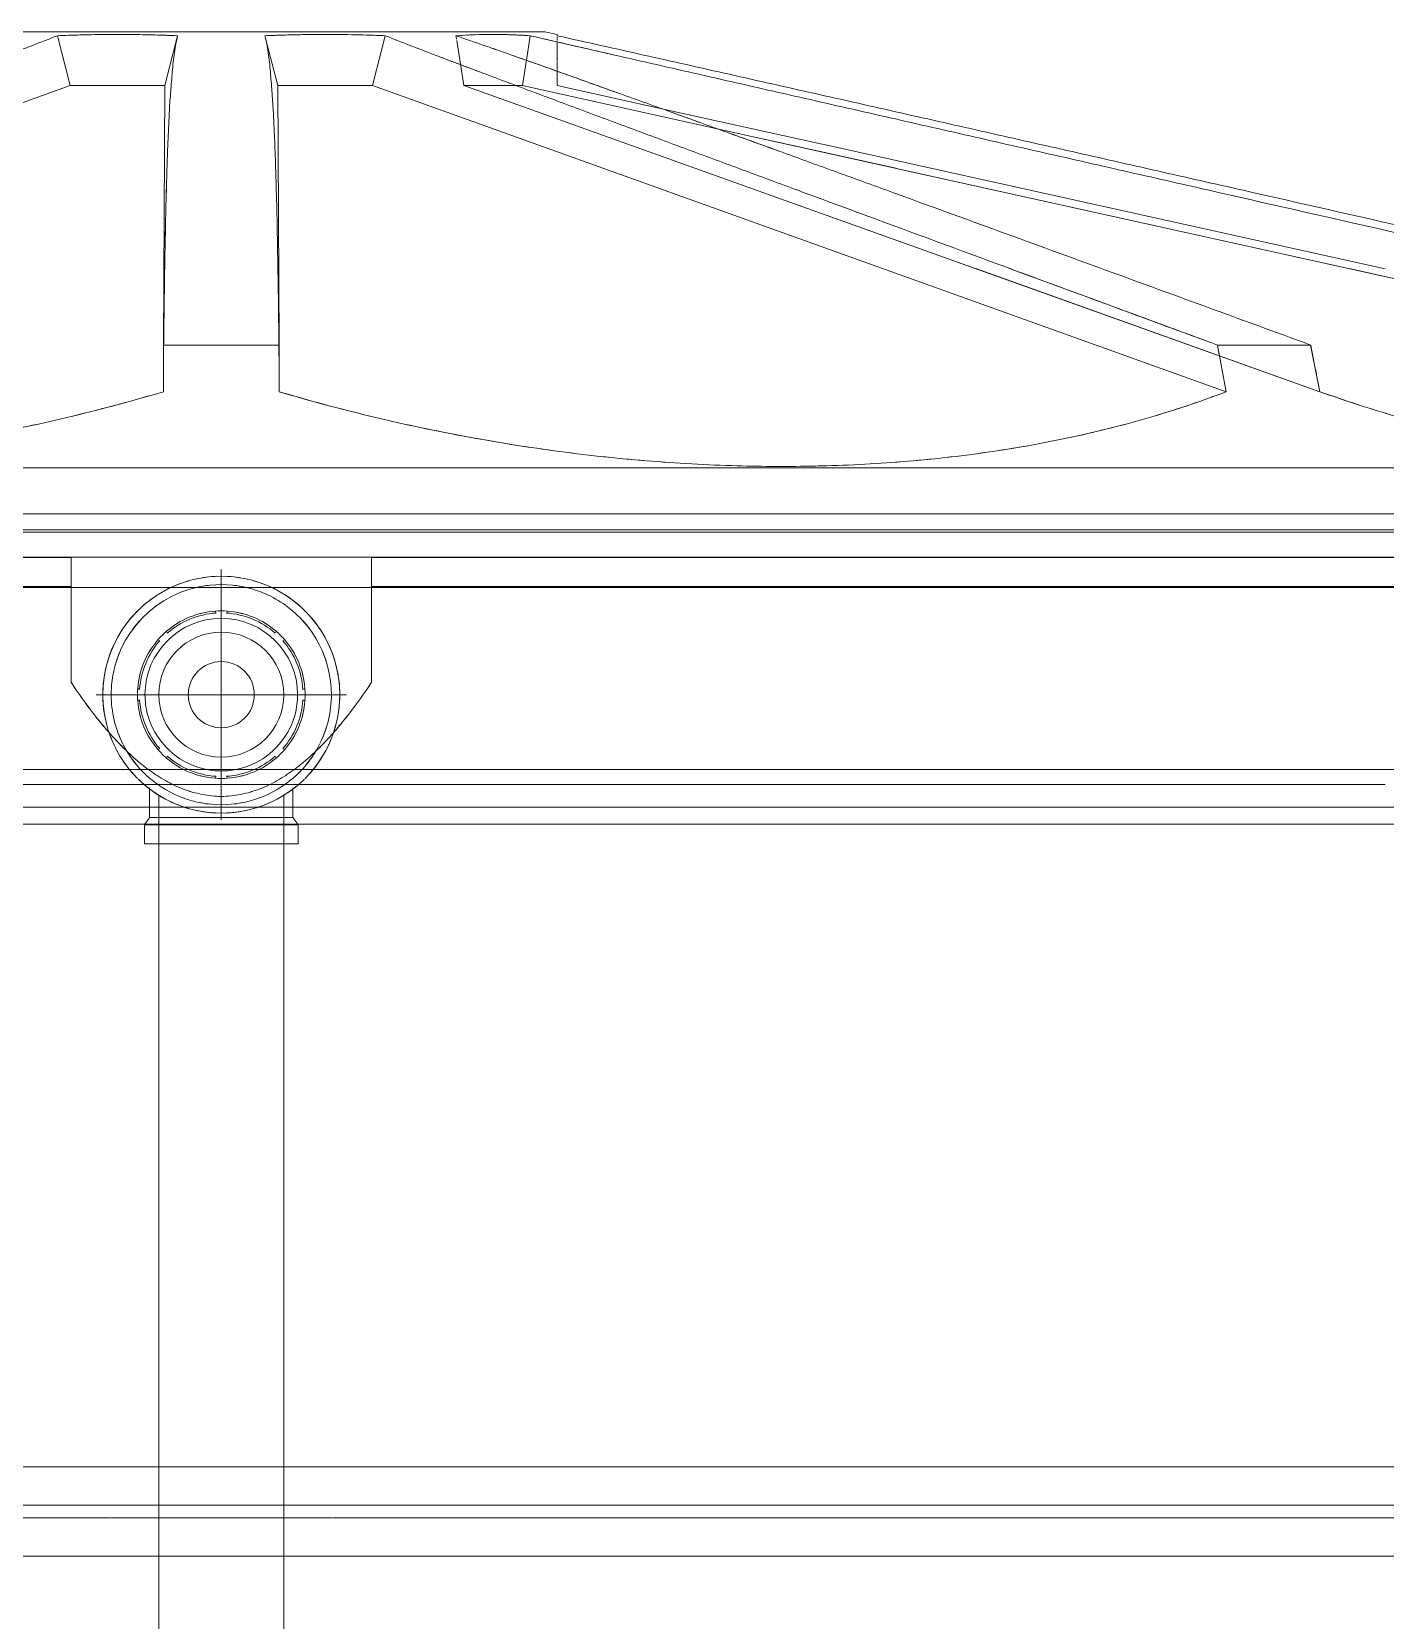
# Model space of a CAD drawing. Header units: metres. Extents: x 15 to 69.3, y -12.4 to 16.4.
# Drawn here: x 25.95 to 26.491, y 3.085 to 3.72 of the extents above; entities that cross this region are included whole.
import ezdxf

# ---------------------------------------------------------------- set-up
doc = ezdxf.new("R2010")
doc.units = ezdxf.units.M
for name, color, linetype, lineweight in [('P-PIPE', 7, 'Continuous', 5), ('P-PIPE-CNTR', 7, 'Continuous', 5), ('P-SANR-FIXT', 7, 'Continuous', 5)]:
    doc.layers.add(name, color=color, linetype=linetype, lineweight=lineweight)

# ---------------------------------------------------------------- blocks, each defined once
blk = doc.blocks.new('Caixa d_água de polietileno 1000 a 5000 Litros - Fortlev - 1000 L-3619391-AA')
at = {"layer": 'P-SANR-FIXT', "color": 8, "true_color": 0x808080}
for p, q in [((-14.49852, 3.72), (-14.75709, 3.72)), ((-14.69334, 3.71841), (-14.68826, 3.69846)), ((-14.66685, 3.72), (-14.67106, 3.72)), ((-14.65035, 3.69846), (-14.64526, 3.71841)), ((-14.61035, 3.71841), (-14.60527, 3.69846)), ((-14.58455, 3.72), (-14.58876, 3.72)), ((-14.56735, 3.69846), (-14.56227, 3.71841)), ((-14.53461, 3.72), (-14.53549, 3.72)), ((-14.53373, 3.72), (-14.53417, 3.72)), ((-14.53116, 3.72), (-14.53287, 3.72)), ((-14.52588, 3.72), (-14.53074, 3.72)), ((-14.51892, 3.72), (-14.52549, 3.72)), ((-14.51724, 3.72), (-14.51858, 3.72)), ((-14.51659, 3.72), (-14.51691, 3.72)), ((-14.51469, 3.72), (-14.51595, 3.72)), ((-14.51409, 3.72), (-14.51439, 3.72)), ((-14.51319, 3.72), (-14.51379, 3.72)), ((-14.50587, 3.70852), (-14.50431, 3.71841)), ((-14.49852, 3.72), (-14.50076, 3.72)), ((-14.49352, 3.71892), (-14.49852, 3.72)), ((-15.02937, 3.57611), (-14.68826, 3.69846)), ((-14.68826, 3.69846), (-14.65035, 3.69846)), ((-14.65035, 3.69846), (-14.65087, 3.59478)), ((-14.60474, 3.59478), (-14.60527, 3.69846)), ((-14.60527, 3.69846), (-14.56735, 3.69846)), ((-14.56735, 3.69846), (-14.22625, 3.57611)), ((-14.42958, 3.68122), (-13.95491, 3.57611)), ((-14.60476, 3.59478), (-14.65085, 3.59478)), ((-14.19243, 3.59478), (-14.22972, 3.59478)), ((-13.90249, 3.54567), (-15.35312, 3.54567)), ((-13.86781, 3.52723), (-15.38781, 3.52723)), ((-13.86781, 3.49785), (-15.38781, 3.49785)), ((-15.33657, 3.41), (-13.91905, 3.41)), ((-13.93192, 3.40319), (-15.32369, 3.40319)), ((-15.2863, 3.13104), (-13.96931, 3.13104)), ((-13.99372, 3.11055), (-15.26189, 3.11055))]:
    blk.add_line(p, q, dxfattribs=at)
at = {"layer": 'P-SANR-FIXT', "color": 254, "true_color": 0xd2d2d2}
for p, q in [((-14.68377, 3.72), (-14.71642, 3.72)), ((-14.67106, 3.72), (-14.68366, 3.72)), ((-14.65117, 3.72), (-14.66685, 3.72)), ((-14.60227, 3.72), (-14.65116, 3.72)), ((-14.58876, 3.72), (-14.60196, 3.72)), ((-14.56969, 3.72), (-14.58455, 3.72)), ((-14.53729, 3.72), (-14.56968, 3.72)), ((-14.53549, 3.72), (-14.53684, 3.72)), ((-14.53417, 3.72), (-14.53461, 3.72)), ((-14.53402, 3.71841), (-14.53396, 3.71801)), ((-14.53395, 3.71792), (-14.5338, 3.71701)), ((-14.53287, 3.72), (-14.53373, 3.72)), ((-14.53373, 3.71653), (-14.53088, 3.69846)), ((-14.53074, 3.72), (-14.53116, 3.72)), ((-14.52549, 3.72), (-14.52588, 3.72)), ((-14.51858, 3.72), (-14.51892, 3.72)), ((-14.51691, 3.72), (-14.51724, 3.72)), ((-14.51595, 3.72), (-14.51659, 3.72)), ((-14.51439, 3.72), (-14.51469, 3.72)), ((-14.51379, 3.72), (-14.51409, 3.72)), ((-14.51261, 3.72), (-14.51319, 3.72)), ((-14.50076, 3.72), (-14.51093, 3.72)), ((-14.49352, 3.71801), (-14.49352, 3.71753)), ((-14.49352, 3.71753), (-14.49352, 3.71801)), ((-14.49352, 3.71729), (-14.49352, 3.71647)), ((-14.49352, 3.71647), (-14.49352, 3.71729)), ((-14.49352, 3.71594), (-14.49352, 3.70835)), ((-14.49352, 3.70835), (-14.49352, 3.71594)), ((-14.50592, 3.70817), (-14.50587, 3.70852)), ((-14.50745, 3.69846), (-14.50595, 3.70798)), ((-14.49352, 3.70817), (-14.49352, 3.70418)), ((-14.49352, 3.70418), (-14.49352, 3.70817)), ((-14.18877, 3.57611), (-14.53088, 3.69846)), ((-14.53088, 3.69846), (-14.50754, 3.69846)), ((-14.50745, 3.69846), (-14.42958, 3.68122)), ((-14.38765, 3.67503), (-14.4517, 3.68921)), ((-14.4517, 3.68921), (-14.38765, 3.67503)), ((-14.16265, 3.62524), (-14.38758, 3.67502)), ((-14.38758, 3.67502), (-14.16265, 3.62524)), ((-14.65087, 3.59478), (-14.65097, 3.57611)), ((-14.60465, 3.57611), (-14.60474, 3.59478)), ((-13.90178, 3.5209), (-15.07453, 3.5209)), ((-13.90178, 3.5209), (-15.07453, 3.5209)), ((-14.34564, 3.52), (-14.77165, 3.52)), ((-13.89047, 3.52), (-14.34564, 3.52)), ((-15.07466, 3.5098), (-14.68781, 3.5098)), ((-14.68781, 3.51), (-14.56781, 3.51)), ((-14.68781, 3.49825), (-14.68781, 3.5098)), ((-14.56781, 3.5098), (-14.56781, 3.49825)), ((-14.56781, 3.5098), (-14.33009, 3.5098)), ((-14.33009, 3.5098), (-13.97033, 3.5098)), ((-14.68781, 3.49825), (-15.07466, 3.49825)), ((-13.9618, 3.49785), (-15.07445, 3.49785)), ((-14.68781, 3.49785), (-14.68781, 3.49825)), ((-14.68781, 3.49785), (-14.68781, 3.45995)), ((-13.92041, 3.49825), (-14.56781, 3.49825)), ((-14.56781, 3.49825), (-14.56781, 3.49785)), ((-14.56781, 3.45995), (-14.56781, 3.49785)), ((-13.95706, 3.42503), (-15.32221, 3.42503)), ((-14.65981, 3.42503), (-15.18005, 3.42503)), ((-14.02643, 3.42503), (-14.5958, 3.42503)), ((-14.16268, 3.41905), (-15.31091, 3.41905)), ((-14.35566, 3.41905), (-15.15767, 3.41905)), ((-14.31353, 3.41905), (-14.35566, 3.41905)), ((-14.16268, 3.41905), (-14.31353, 3.41905)), ((-14.00611, 3.14636), (-15.1396, 3.14636)), ((-14.00611, 3.14636), (-15.1396, 3.14636)), ((-14.67232, 3.12588), (-14.81404, 3.12588)), ((-14.67232, 3.12588), (-14.81404, 3.12588)), ((-14.58349, 3.12588), (-14.67212, 3.12588)), ((-14.58349, 3.12588), (-14.67212, 3.12588)), ((-14.01308, 3.12588), (-14.58329, 3.12588)), ((-14.01308, 3.12588), (-14.58329, 3.12588))]:
    blk.add_line(p, q, dxfattribs=at)
at = {"layer": 'P-SANR-FIXT', "color": 7, "true_color": 0xefefef}
for p, q in [((-14.68826, 3.69846), (-14.69334, 3.71841)), ((-14.64526, 3.71841), (-14.65035, 3.69846)), ((-14.60527, 3.69846), (-14.61035, 3.71841)), ((-14.56227, 3.71841), (-14.56735, 3.69846)), ((-14.53396, 3.71801), (-14.53402, 3.71841)), ((-14.5338, 3.71701), (-14.53395, 3.71792)), ((-14.53088, 3.69846), (-14.53373, 3.71653)), ((-14.50431, 3.71841), (-14.50587, 3.70852)), ((-14.49352, 3.70406), (-14.49352, 3.70215)), ((-14.49352, 3.70215), (-14.49352, 3.70406)), ((-14.68826, 3.69846), (-14.91164, 3.61833)), ((-14.65035, 3.69846), (-14.68826, 3.69846)), ((-14.65087, 3.59478), (-14.65035, 3.69846)), ((-14.60527, 3.69846), (-14.60474, 3.59478)), ((-14.56735, 3.69846), (-14.60527, 3.69846)), ((-14.22625, 3.57611), (-14.56735, 3.69846)), ((-14.53088, 3.69846), (-14.32647, 3.62535)), ((-14.49352, 3.70194), (-14.49352, 3.69859)), ((-14.49352, 3.69859), (-14.49352, 3.70194)), ((-14.4517, 3.68921), (-14.49352, 3.69846)), ((-14.49352, 3.69846), (-14.4517, 3.68921)), ((-14.40799, 3.67644), (-14.42958, 3.68122)), ((-14.32631, 3.6253), (-14.18877, 3.57611)), ((-14.60476, 3.59478), (-14.65085, 3.59478)), ((-14.1924, 3.59462), (-14.1906, 3.58544)), ((-14.65097, 3.57611), (-14.65089, 3.5914)), ((-14.60472, 3.5914), (-14.60465, 3.57611)), ((-14.19054, 3.58513), (-14.19013, 3.58306)), ((-14.1901, 3.58291), (-14.1899, 3.58187)), ((-14.18985, 3.58164), (-14.18964, 3.58054)), ((-14.18958, 3.58022), (-14.18943, 3.57946)), ((-14.18942, 3.57945), (-14.18927, 3.57866)), ((-14.18922, 3.57842), (-14.18915, 3.57807)), ((-14.42306, 3.54567), (-14.84661, 3.54567)), ((-14.39056, 3.54567), (-14.42294, 3.54567)), ((-14.04878, 3.54567), (-14.39045, 3.54567)), ((-13.8738, 3.52723), (-15.38781, 3.52723)), ((-15.0747, 3.52), (-13.92962, 3.52)), ((-15.0747, 3.52), (-13.92962, 3.52)), ((-14.94428, 3.51), (-14.68781, 3.51)), ((-14.68781, 3.51), (-14.77021, 3.51)), ((-14.68781, 3.51), (-14.56781, 3.51)), ((-14.68781, 3.49825), (-14.68781, 3.5098)), ((-14.56781, 3.51), (-13.93442, 3.51)), ((-14.48538, 3.51), (-14.56781, 3.51)), ((-14.56781, 3.5098), (-14.56781, 3.49825)), ((-14.04235, 3.51), (-14.48521, 3.51)), ((-14.68781, 3.49825), (-14.68781, 3.49785)), ((-14.56781, 3.49785), (-14.56781, 3.49825))]:
    blk.add_line(p, q, dxfattribs=at)
at = {"layer": 'P-SANR-FIXT', "color": 7, "true_color": 0xf9f9f9}
for p, q in [((-14.50587, 3.70852), (-14.50592, 3.70817)), ((-14.50595, 3.70798), (-14.50745, 3.69846)), ((-14.50754, 3.69846), (-14.53088, 3.69846)), ((-14.42958, 3.68122), (-14.50745, 3.69846)), ((-14.35826, 3.66542), (-14.4078, 3.67639)), ((-14.1773, 3.62535), (-14.35804, 3.66537)), ((-13.95491, 3.57611), (-14.17705, 3.6253)), ((-14.65089, 3.5914), (-14.65087, 3.59478)), ((-14.65088, 3.5914), (-14.65085, 3.59478)), ((-14.60476, 3.59478), (-14.60474, 3.5914)), ((-14.60474, 3.59478), (-14.60472, 3.5914)), ((-14.62781, 3.52), (-15.07452, 3.52)), ((-14.21816, 3.52), (-14.62781, 3.52)), ((-13.92962, 3.52), (-14.21816, 3.52)), ((-14.68781, 3.5098), (-14.68781, 3.49825)), ((-14.56781, 3.49825), (-14.56781, 3.5098)), ((-14.68781, 3.49785), (-14.7191, 3.49785)), ((-14.68781, 3.45995), (-14.68781, 3.49785)), ((-14.64704, 3.49785), (-14.68781, 3.49785)), ((-14.56781, 3.49785), (-14.60857, 3.49785)), ((-14.56781, 3.49785), (-14.56781, 3.45995)), ((-14.5366, 3.49785), (-14.56781, 3.49785)), ((-14.47498, 3.49785), (-14.53638, 3.49785)), ((-14.42937, 3.49785), (-14.47498, 3.49785)), ((-14.38452, 3.49785), (-14.42937, 3.49785)), ((-14.2978, 3.49785), (-14.38452, 3.49785)), ((-14.29284, 3.49785), (-14.2978, 3.49785)), ((-14.28781, 3.49785), (-14.29256, 3.49785)), ((-14.25627, 3.49785), (-14.28754, 3.49785)), ((-14.2205, 3.49785), (-14.25627, 3.49785)), ((-14.1409, 3.49785), (-14.22037, 3.49785)), ((-14.72032, 3.41), (-14.67434, 3.41)), ((-14.67416, 3.41), (-14.65113, 3.41)), ((-14.651, 3.41), (-14.62781, 3.41)), ((-14.62781, 3.41), (-14.58145, 3.41)), ((-14.58127, 3.41), (-14.31433, 3.41)), ((-14.3141, 3.41), (-14.27352, 3.41)), ((-14.27343, 3.41), (-14.16259, 3.41)), ((-14.49205, 3.40319), (-14.71864, 3.40319)), ((-14.16898, 3.40319), (-14.49179, 3.40319)), ((-14.13574, 3.40319), (-14.16898, 3.40319)), ((-14.76178, 3.13104), (-14.24806, 3.13104)), ((-14.24806, 3.13104), (-14.21245, 3.13104)), ((-14.21224, 3.13104), (-14.04319, 3.13104)), ((-14.62781, 3.11055), (-15.1908, 3.11055)), ((-14.58453, 3.11055), (-14.62781, 3.11055)), ((-14.29302, 3.11055), (-14.58453, 3.11055)), ((-14.16258, 3.11055), (-14.2928, 3.11055))]:
    blk.add_line(p, q, dxfattribs=at)
at = {"layer": 'P-SANR-FIXT', "color": 7, "true_color": 0xfcfcfc}
for p, q in [((-14.22941, 3.59313), (-14.22972, 3.59478)), ((-14.2278, 3.59478), (-14.22972, 3.59478)), ((-14.22331, 3.59478), (-14.22776, 3.59478)), ((-14.21109, 3.59478), (-14.22309, 3.59478)), ((-14.19243, 3.59478), (-14.21086, 3.59478)), ((-14.22926, 3.59232), (-14.22938, 3.59297)), ((-14.22913, 3.59161), (-14.22921, 3.59204)), ((-14.22903, 3.59104), (-14.2291, 3.59144)), ((-14.77025, 3.51), (-14.68781, 3.51)), ((-14.68781, 3.51), (-14.72928, 3.51)), ((-14.68781, 3.51), (-14.62781, 3.51)), ((-14.56781, 3.51), (-14.68781, 3.51)), ((-14.68781, 3.51), (-14.62781, 3.51)), ((-14.62781, 3.51), (-14.56781, 3.51)), ((-14.62781, 3.51), (-14.59778, 3.51)), ((-14.59778, 3.51), (-14.56781, 3.51)), ((-14.56781, 3.51), (-14.48539, 3.51)), ((-14.52635, 3.51), (-14.56781, 3.51)), ((-14.4854, 3.51), (-14.52633, 3.51)), ((-14.48522, 3.51), (-14.44683, 3.51)), ((-14.44685, 3.51), (-14.48521, 3.51)), ((-14.4446, 3.51), (-14.44662, 3.51)), ((-14.4466, 3.51), (-14.40761, 3.51)), ((-14.40764, 3.51), (-14.44457, 3.51)), ((-14.40458, 3.51), (-14.40761, 3.51)), ((-14.40758, 3.51), (-14.24347, 3.51)), ((-14.36533, 3.51), (-14.40456, 3.51)), ((-14.32697, 3.51), (-14.36531, 3.51)), ((-14.28964, 3.51), (-14.32695, 3.51)), ((-14.25347, 3.51), (-14.28962, 3.51)), ((-14.21857, 3.51), (-14.25345, 3.51)), ((-14.24328, 3.51), (-14.04213, 3.51)), ((-14.18507, 3.51), (-14.21856, 3.51)), ((-14.15309, 3.51), (-14.18506, 3.51)), ((-14.64705, 3.49785), (-14.71898, 3.49785)), ((-14.68781, 3.49825), (-14.71664, 3.49825)), ((-14.68781, 3.49785), (-14.68781, 3.49825)), ((-14.68781, 3.49825), (-14.68781, 3.49785)), ((-14.68781, 3.49785), (-14.68781, 3.49825)), ((-14.53663, 3.49785), (-14.60856, 3.49785)), ((-14.54577, 3.49825), (-14.56781, 3.49825)), ((-14.56781, 3.49825), (-14.56781, 3.49785)), ((-14.56781, 3.49785), (-14.56781, 3.49825)), ((-14.56781, 3.49825), (-14.56781, 3.49785)), ((-14.29277, 3.49785), (-14.5364, 3.49785)), ((-14.50175, 3.49825), (-14.52202, 3.49825)), ((-14.45709, 3.49825), (-14.47744, 3.49825)), ((-14.41315, 3.49825), (-14.43296, 3.49825)), ((-14.36846, 3.49825), (-14.38918, 3.49825)), ((-14.32536, 3.49825), (-14.34627, 3.49825)), ((-14.2876, 3.49825), (-14.30474, 3.49825)), ((-14.28777, 3.49785), (-14.2925, 3.49785)), ((-14.28549, 3.49825), (-14.28759, 3.49825)), ((-14.22058, 3.49785), (-14.2875, 3.49785)), ((-14.24527, 3.49825), (-14.26367, 3.49825)), ((-14.22042, 3.49825), (-14.22428, 3.49825)), ((-14.07379, 3.49785), (-14.22044, 3.49785)), ((-14.2065, 3.49825), (-14.22022, 3.49825)), ((-14.16931, 3.49825), (-14.18624, 3.49825))]:
    blk.add_line(p, q, dxfattribs=at)
at = {"layer": 'P-SANR-FIXT', "color": 7, "true_color": 0xfefefe}
for p, q in [((-14.7291, 3.5098), (-14.68781, 3.5098)), ((-14.68781, 3.5098), (-14.68781, 3.49825)), ((-14.68781, 3.49825), (-14.68781, 3.5098)), ((-14.68781, 3.5098), (-14.68781, 3.49825)), ((-14.56781, 3.49825), (-14.56781, 3.5098)), ((-14.56781, 3.5098), (-14.53807, 3.5098)), ((-14.56781, 3.5098), (-14.56781, 3.49825)), ((-14.56781, 3.49825), (-14.56781, 3.5098)), ((-14.5379, 3.5098), (-14.52667, 3.5098)), ((-14.52627, 3.5098), (-14.51404, 3.5098)), ((-14.51404, 3.5098), (-14.48537, 3.5098)), ((-14.48512, 3.5098), (-14.47989, 3.5098)), ((-14.47989, 3.5098), (-14.44681, 3.5098)), ((-14.44676, 3.5098), (-14.43879, 3.5098)), ((-14.43879, 3.5098), (-14.43547, 3.5098)), ((-14.43547, 3.5098), (-14.40458, 3.5098)), ((-14.40449, 3.5098), (-14.40302, 3.5098)), ((-14.40302, 3.5098), (-14.39174, 3.5098)), ((-14.39174, 3.5098), (-14.36529, 3.5098)), ((-14.3652, 3.5098), (-14.3602, 3.5098)), ((-14.3602, 3.5098), (-14.35798, 3.5098)), ((-14.3579, 3.5098), (-14.34799, 3.5098)), ((-14.34799, 3.5098), (-14.3269, 3.5098)), ((-14.32681, 3.5098), (-14.32194, 3.5098)), ((-14.32194, 3.5098), (-14.31852, 3.5098)), ((-14.31827, 3.5098), (-14.307, 3.5098)), ((-14.307, 3.5098), (-14.28954, 3.5098)), ((-14.28946, 3.5098), (-14.28036, 3.5098)), ((-14.28021, 3.5098), (-14.26632, 3.5098)), ((-14.26632, 3.5098), (-14.25334, 3.5098)), ((-14.25326, 3.5098), (-14.24341, 3.5098)), ((-14.24341, 3.5098), (-14.23931, 3.5098)), ((-14.23906, 3.5098), (-14.22769, 3.5098)), ((-14.22769, 3.5098), (-14.21842, 3.5098)), ((-14.21835, 3.5098), (-14.2063, 3.5098)), ((-14.20603, 3.5098), (-14.18907, 3.5098)), ((-14.18907, 3.5098), (-14.18492, 3.5098)), ((-14.18485, 3.5098), (-14.17046, 3.5098)), ((-14.17046, 3.5098), (-14.16029, 3.5098))]:
    blk.add_line(p, q, dxfattribs=at)
at = {"layer": 'P-SANR-FIXT', "color": 7, "true_color": 0xfdfdfd}
for p, q in [((-14.62781, 3.51), (-14.68781, 3.51)), ((-14.68781, 3.49825), (-14.68781, 3.5098)), ((-14.68781, 3.5098), (-14.68781, 3.49825)), ((-14.56781, 3.51), (-14.62781, 3.51)), ((-14.56781, 3.5098), (-14.56781, 3.49825)), ((-14.56781, 3.49825), (-14.56781, 3.5098)), ((-14.68781, 3.49825), (-14.68781, 3.49785)), ((-14.56781, 3.49785), (-14.56781, 3.49825)), ((-14.52739, 3.49825), (-14.54577, 3.49825)), ((-14.52202, 3.49825), (-14.52719, 3.49825)), ((-14.47744, 3.49825), (-14.50175, 3.49825)), ((-14.44697, 3.49825), (-14.45709, 3.49825)), ((-14.43662, 3.49825), (-14.44676, 3.49825)), ((-14.43296, 3.49825), (-14.43662, 3.49825)), ((-14.38918, 3.49825), (-14.41315, 3.49825)), ((-14.34627, 3.49825), (-14.36846, 3.49825)), ((-14.30474, 3.49825), (-14.32536, 3.49825)), ((-14.26367, 3.49825), (-14.28549, 3.49825)), ((-14.22428, 3.49825), (-14.24527, 3.49825)), ((-14.18624, 3.49825), (-14.2065, 3.49825)), ((-14.1498, 3.49825), (-14.16931, 3.49825))]:
    blk.add_line(p, q, dxfattribs=at)
at = {"layer": 'P-SANR-FIXT', "color": 8, "true_color": 0x808080, "flags": 128}
for points in [[(-14.65085, 3.59478), (-14.65091, 3.58544), (-14.65097, 3.57611)], [(-14.60465, 3.57611), (-14.6047, 3.58544), (-14.60476, 3.59478)], [(-14.22972, 3.59478), (-14.22799, 3.58544), (-14.22625, 3.57611)], [(-14.18877, 3.57611), (-14.1906, 3.58544), (-14.19243, 3.59478)], [(-14.68781, 3.45995), (-14.68781, 3.48498), (-14.68781, 3.49785)], [(-14.56781, 3.49785), (-14.56781, 3.48498), (-14.56781, 3.45995)]]:
    blk.add_lwpolyline(points, dxfattribs=at)
at = {"layer": 'P-SANR-FIXT', "color": 7, "true_color": 0xefefef, "flags": 128}
for points in [[(-14.65097, 3.57611), (-14.65091, 3.58544), (-14.65088, 3.5914)], [(-14.60474, 3.5914), (-14.6047, 3.58544), (-14.60465, 3.57611)], [(-14.22625, 3.57611), (-14.22799, 3.58544), (-14.22892, 3.59047)], [(-14.68781, 3.5098), (-14.68781, 3.50413), (-14.68781, 3.49825)], [(-14.56781, 3.49825), (-14.56781, 3.50413), (-14.56781, 3.5098)]]:
    blk.add_lwpolyline(points, dxfattribs=at)
at = {"layer": 'P-SANR-FIXT', "color": 7, "true_color": 0xfefefe, "flags": 128}
for points in [[(-14.68781, 3.51), (-14.68781, 3.5099), (-14.68781, 3.5098)], [(-14.56781, 3.5098), (-14.56781, 3.5099), (-14.56781, 3.51)]]:
    blk.add_lwpolyline(points, dxfattribs=at)
at = {"layer": 'P-SANR-FIXT', "color": 254, "true_color": 0xd2d2d2, "flags": 128}
for points in [[(-14.68781, 3.5098), (-14.68781, 3.5099), (-14.68781, 3.51)], [(-14.56781, 3.51), (-14.56781, 3.5099), (-14.56781, 3.5098)]]:
    blk.add_lwpolyline(points, dxfattribs=at)
at = {"layer": 'P-SANR-FIXT', "color": 7, "true_color": 0xfdfdfd, "flags": 128}
for points in [[(-14.68781, 3.49825), (-14.68781, 3.50413), (-14.68781, 3.5098)], [(-14.56781, 3.5098), (-14.56781, 3.50413), (-14.56781, 3.49825)]]:
    blk.add_lwpolyline(points, dxfattribs=at)
at = {"layer": 'P-SANR-FIXT', "color": 7, "true_color": 0xf9f9f9, "flags": 128}
for points in [[(-14.68781, 3.49785), (-14.68781, 3.48498), (-14.68781, 3.45995)], [(-14.56781, 3.45995), (-14.56781, 3.48498), (-14.56781, 3.49785)]]:
    blk.add_lwpolyline(points, dxfattribs=at)
at = {"layer": 'P-SANR-FIXT', "color": 8, "true_color": 0x808080}
for points, knots in [([(-15.02589, 3.59478), (-15.01191, 3.59994), (-14.9839, 3.61025), (-14.94196, 3.62572), (-14.90005, 3.64118), (-14.86516, 3.65406), (-14.83733, 3.66437), (-14.81645, 3.6721), (-14.79911, 3.67854), (-14.78528, 3.68369), (-14.77487, 3.68755), (-14.7645, 3.69141), (-14.75078, 3.69656), (-14.73362, 3.703), (-14.71312, 3.71071), (-14.69985, 3.71584), (-14.69334, 3.71841)], [0, 0, 0, 0, 0.125, 0.25, 0.375, 0.5, 0.5625, 0.625, 0.6875, 0.71875, 0.75, 0.78125, 0.8125, 0.875, 0.9375, 1, 1, 1, 1]), ([(-14.64526, 3.71841), (-14.64588, 3.71584), (-14.6468, 3.71071), (-14.6475, 3.703), (-14.648, 3.69656), (-14.64841, 3.69141), (-14.64862, 3.68755), (-14.64878, 3.68369), (-14.64905, 3.67854), (-14.64932, 3.6721), (-14.64955, 3.66437), (-14.65002, 3.64891), (-14.65035, 3.63087), (-14.65067, 3.61025), (-14.65077, 3.59994), (-14.65085, 3.59478)], [0, 0, 0, 0, 0.0625, 0.125, 0.1875, 0.21875, 0.25, 0.28125, 0.3125, 0.375, 0.4375, 0.5, 0.75, 0.875, 1, 1, 1, 1]), ([(-14.60476, 3.59478), (-14.60484, 3.59994), (-14.60494, 3.61025), (-14.60518, 3.62572), (-14.60546, 3.64118), (-14.60574, 3.65406), (-14.60606, 3.66437), (-14.6063, 3.6721), (-14.60657, 3.67854), (-14.60683, 3.68369), (-14.60699, 3.68755), (-14.60721, 3.69141), (-14.60761, 3.69656), (-14.60811, 3.703), (-14.60881, 3.71071), (-14.60973, 3.71584), (-14.61035, 3.71841)], [0, 0, 0, 0, 0.125, 0.25, 0.375, 0.5, 0.5625, 0.625, 0.6875, 0.71875, 0.75, 0.78125, 0.8125, 0.875, 0.9375, 1, 1, 1, 1]), ([(-14.56227, 3.71841), (-14.55577, 3.71584), (-14.54249, 3.71071), (-14.52199, 3.703), (-14.50483, 3.69656), (-14.49111, 3.69141), (-14.48074, 3.68755), (-14.47034, 3.68369), (-14.45651, 3.67854), (-14.43917, 3.6721), (-14.41829, 3.66437), (-14.37653, 3.64891), (-14.32763, 3.63087), (-14.27171, 3.61025), (-14.2437, 3.59994), (-14.22972, 3.59478)], [0, 0, 0, 0, 0.0625, 0.125, 0.1875, 0.21875, 0.25, 0.28125, 0.3125, 0.375, 0.4375, 0.5, 0.75, 0.875, 1, 1, 1, 1]), ([(-14.19243, 3.59478), (-14.20654, 3.59994), (-14.23471, 3.61025), (-14.27705, 3.62572), (-14.31941, 3.64118), (-14.35475, 3.65406), (-14.3831, 3.66437), (-14.40436, 3.6721), (-14.42214, 3.67854), (-14.4364, 3.68369), (-14.44707, 3.68755), (-14.45778, 3.69141), (-14.47216, 3.69656), (-14.49012, 3.703), (-14.51176, 3.71071), (-14.52652, 3.71584), (-14.53402, 3.71841)], [0, 0, 0, 0, 0.125, 0.25, 0.375, 0.5, 0.5625, 0.625, 0.6875, 0.71875, 0.75, 0.78125, 0.8125, 0.875, 0.9375, 1, 1, 1, 1]), ([(-14.50431, 3.71841), (-14.49317, 3.71584), (-14.47077, 3.71071), (-14.4369, 3.703), (-14.40864, 3.69656), (-14.38603, 3.69141), (-14.36904, 3.68755), (-14.35204, 3.68369), (-14.3294, 3.67854), (-14.30107, 3.6721), (-14.26705, 3.66437), (-14.19901, 3.64891), (-14.11957, 3.63087), (-14.02877, 3.61025), (-13.98334, 3.59994), (-13.96064, 3.59478)], [0, 0, 0, 0, 0.0625, 0.125, 0.1875, 0.21875, 0.25, 0.28125, 0.3125, 0.375, 0.4375, 0.5, 0.75, 0.875, 1, 1, 1, 1]), ([(-13.9464, 3.59478), (-13.96915, 3.59994), (-14.01463, 3.61025), (-14.08289, 3.62572), (-14.15115, 3.64118), (-14.20806, 3.65406), (-14.25361, 3.66437), (-14.28778, 3.6721), (-14.31627, 3.67854), (-14.33908, 3.68369), (-14.35618, 3.68755), (-14.3733, 3.69141), (-14.39616, 3.69656), (-14.42473, 3.703), (-14.45903, 3.71071), (-14.482, 3.71584), (-14.49352, 3.71841)], [0, 0, 0, 0, 0.125, 0.25, 0.375, 0.5, 0.5625, 0.625, 0.6875, 0.71875, 0.75, 0.78125, 0.8125, 0.875, 0.9375, 1, 1, 1, 1]), ([(-14.65097, 3.57611), (-14.67494, 3.56899), (-14.72377, 3.55721), (-14.7978, 3.54717), (-14.87027, 3.54515), (-14.93324, 3.5507), (-14.9863, 3.56148), (-15.0155, 3.57077), (-15.02937, 3.57611)], [0, 0, 0, 0, 0.181818, 0.363636, 0.545455, 0.727273, 0.863636, 1, 1, 1, 1]), ([(-14.22625, 3.57611), (-14.24473, 3.56899), (-14.28434, 3.55721), (-14.35039, 3.54717), (-14.42124, 3.54515), (-14.48865, 3.5507), (-14.55022, 3.56148), (-14.58666, 3.57077), (-14.60465, 3.57611)], [0, 0, 0, 0, 0.181818, 0.363636, 0.545455, 0.727273, 0.863636, 1, 1, 1, 1]), ([(-13.95491, 3.57611), (-13.96085, 3.56899), (-13.9761, 3.55721), (-14.00894, 3.54717), (-14.05111, 3.54515), (-14.0972, 3.5507), (-14.14378, 3.56148), (-14.17355, 3.57077), (-14.18877, 3.57611)], [0, 0, 0, 0, 0.181818, 0.363636, 0.545455, 0.727273, 0.863636, 1, 1, 1, 1]), ([(-14.68781, 3.45995), (-14.68496, 3.45555), (-14.6804, 3.44919), (-14.67465, 3.44208), (-14.67121, 3.43815), (-14.66852, 3.43532), (-14.66573, 3.43256), (-14.66286, 3.42986), (-14.66038, 3.42772), (-14.65833, 3.4261), (-14.65676, 3.42494), (-14.65515, 3.42383), (-14.65297, 3.42236), (-14.65017, 3.42062), (-14.6467, 3.41875), (-14.64373, 3.41748), (-14.64128, 3.41664), (-14.63878, 3.41587), (-14.63557, 3.41508), (-14.63165, 3.41446), (-14.62779, 3.41424), (-14.62393, 3.41447), (-14.62001, 3.41509), (-14.61679, 3.41588), (-14.61428, 3.41666), (-14.61184, 3.4175), (-14.60887, 3.41877), (-14.6054, 3.42064), (-14.6026, 3.42238), (-14.60043, 3.42385), (-14.59883, 3.42496), (-14.59726, 3.42612), (-14.59522, 3.42773), (-14.59274, 3.42987), (-14.58987, 3.43256), (-14.58709, 3.43532), (-14.5844, 3.43816), (-14.58095, 3.44209), (-14.5752, 3.44921), (-14.57064, 3.45556), (-14.56781, 3.45995)], [0, 0, 0, 0, 0.1, 0.15, 0.175, 0.2, 0.225, 0.25, 0.275, 0.2875, 0.3, 0.3125, 0.325, 0.35, 0.375, 0.4, 0.4125, 0.425, 0.45, 0.475, 0.5, 0.525, 0.55, 0.575, 0.5875, 0.6, 0.625, 0.65, 0.675, 0.6875, 0.7, 0.7125, 0.725, 0.75, 0.775, 0.8, 0.825, 0.85, 0.9, 1, 1, 1, 1])]:
    blk.add_open_spline(points, degree=3, knots=knots, dxfattribs=at)
at = {"layer": 'P-SANR-FIXT', "color": 7, "true_color": 0xefefef}
for points, knots in [([(-14.69334, 3.71841), (-14.69985, 3.71584), (-14.70975, 3.71201), (-14.71987, 3.70818), (-14.72322, 3.70691)], [0, 0, 0, 0, 0.0625, 0.09324768, 0.09324768, 0.09324768, 0.09324768]), ([(-14.65082, 3.59721), (-14.65076, 3.60156), (-14.65066, 3.61106), (-14.65043, 3.62572), (-14.65015, 3.64118), (-14.64987, 3.65406), (-14.64955, 3.66437), (-14.64932, 3.6721), (-14.64905, 3.67854), (-14.64878, 3.68369), (-14.64862, 3.68755), (-14.64841, 3.69141), (-14.648, 3.69656), (-14.6475, 3.703), (-14.6468, 3.71071), (-14.64588, 3.71584), (-14.64526, 3.71841)], [0.0196436, 0.0196436, 0.0196436, 0.0196436, 0.125, 0.25, 0.375, 0.5, 0.5625, 0.625, 0.6875, 0.71875, 0.75, 0.78125, 0.8125, 0.875, 0.9375, 1, 1, 1, 1]), ([(-14.61035, 3.71841), (-14.60973, 3.71584), (-14.60881, 3.71071), (-14.60811, 3.703), (-14.60761, 3.69656), (-14.60721, 3.69141), (-14.60699, 3.68755), (-14.60683, 3.68369), (-14.60657, 3.67854), (-14.6063, 3.6721), (-14.60606, 3.66437), (-14.60559, 3.64891), (-14.60527, 3.63087), (-14.60495, 3.61106), (-14.60485, 3.60156), (-14.60479, 3.59721)], [0, 0, 0, 0, 0.0625, 0.125, 0.1875, 0.21875, 0.25, 0.28125, 0.3125, 0.375, 0.4375, 0.5, 0.75, 0.875, 0.9803563, 0.9803563, 0.9803563, 0.9803563]), ([(-14.53239, 3.70691), (-14.53574, 3.70818), (-14.54586, 3.71201), (-14.55577, 3.71584), (-14.56227, 3.71841)], [0.90675232, 0.90675232, 0.90675232, 0.90675232, 0.9375, 1, 1, 1, 1]), ([(-14.53402, 3.71841), (-14.52652, 3.71584), (-14.5129, 3.7111), (-14.49956, 3.70636), (-14.49347, 3.70418)], [0, 0, 0, 0, 0.0625, 0.1153657, 0.1153657, 0.1153657, 0.1153657]), ([(-14.43704, 3.68392), (-14.43683, 3.68384), (-14.43305, 3.68248), (-14.42846, 3.68082), (-14.4241, 3.67924), (-14.42329, 3.67895)], [0.27936414, 0.27936414, 0.27936414, 0.27936414, 0.28125, 0.3125, 0.31956355, 0.31956355, 0.31956355, 0.31956355]), ([(-14.42315, 3.6789), (-14.41688, 3.67663), (-14.40351, 3.67179), (-14.3831, 3.66437), (-14.34058, 3.64891), (-14.29116, 3.63087), (-14.23471, 3.61025), (-14.20654, 3.59994), (-14.19243, 3.59478)], [0.3199914, 0.3199914, 0.3199914, 0.3199914, 0.375, 0.4375, 0.5, 0.75, 0.875, 1, 1, 1, 1]), ([(-14.7239, 3.55848), (-14.71776, 3.55964), (-14.7055, 3.56211), (-14.6933, 3.56489), (-14.68722, 3.56636)], [0.81818783, 0.81818783, 0.81818783, 0.81818783, 0.86363636, 0.90907942, 0.90907942, 0.90907942, 0.90907942])]:
    blk.add_open_spline(points, degree=3, knots=knots, dxfattribs=at)
at = {"layer": 'P-SANR-FIXT', "color": 8, "true_color": 0x808080}
for points in [[(-14.69334, 3.71841), (-14.68535, 3.71875), (-14.66934, 3.71909), (-14.65329, 3.71875), (-14.64526, 3.71841)], [(-14.61035, 3.71841), (-14.60232, 3.71875), (-14.58627, 3.71909), (-14.57026, 3.71875), (-14.56227, 3.71841)], [(-14.53402, 3.71841), (-14.52906, 3.71875), (-14.51914, 3.71909), (-14.50925, 3.71875), (-14.50431, 3.71841)], [(-14.49352, 3.71892), (-14.49352, 3.71892), (-14.49352, 3.71883), (-14.49352, 3.71858), (-14.49352, 3.71841)], [(-14.49352, 3.71841), (-14.49352, 3.71858), (-14.49352, 3.71883), (-14.49352, 3.71892), (-14.49352, 3.71892)]]:
    blk.add_open_spline(points, degree=3, dxfattribs=at)
at = {"layer": 'P-SANR-FIXT', "color": 7, "true_color": 0xefefef}
for points in [[(-14.68396, 3.71873), (-14.68709, 3.71865), (-14.69021, 3.71854), (-14.69334, 3.71841)], [(-14.66928, 3.71892), (-14.67404, 3.71892), (-14.67881, 3.71886), (-14.68358, 3.71874)], [(-14.66745, 3.71892), (-14.66806, 3.71892), (-14.66867, 3.71892), (-14.66928, 3.71892)], [(-14.65127, 3.71863), (-14.65665, 3.71881), (-14.66202, 3.7189), (-14.6674, 3.71892)], [(-14.64526, 3.71841), (-14.64714, 3.71849), (-14.64902, 3.71856), (-14.6509, 3.71862)], [(-14.60228, 3.7187), (-14.60497, 3.71862), (-14.60766, 3.71853), (-14.61035, 3.71841)], [(-14.58634, 3.71892), (-14.59159, 3.71892), (-14.59684, 3.71885), (-14.60208, 3.7187)], [(-14.56978, 3.71868), (-14.57516, 3.71884), (-14.58054, 3.71892), (-14.58591, 3.71892)], [(-14.56227, 3.71841), (-14.56475, 3.71852), (-14.56723, 3.71861), (-14.56971, 3.71868)], [(-14.53356, 3.71844), (-14.53371, 3.71843), (-14.53387, 3.71842), (-14.53402, 3.71841)], [(-14.53124, 3.71858), (-14.53155, 3.71857), (-14.53186, 3.71855), (-14.53217, 3.71853)], [(-14.52891, 3.7187), (-14.52907, 3.71869), (-14.52922, 3.71869), (-14.52938, 3.71868)], [(-14.52659, 3.71879), (-14.52675, 3.71879), (-14.5269, 3.71878), (-14.52706, 3.71878)], [(-14.52148, 3.71891), (-14.52163, 3.71891), (-14.52179, 3.71891), (-14.52194, 3.7189)], [(-14.51405, 3.71886), (-14.51421, 3.71886), (-14.51436, 3.71887), (-14.51451, 3.71887)], [(-14.51127, 3.71878), (-14.51142, 3.71878), (-14.51158, 3.71879), (-14.51173, 3.71879)], [(-14.50895, 3.71868), (-14.5091, 3.71869), (-14.50926, 3.71869), (-14.50941, 3.7187)], [(-14.50616, 3.71853), (-14.50647, 3.71855), (-14.50678, 3.71857), (-14.50709, 3.71858)], [(-14.50431, 3.71841), (-14.5044, 3.71842), (-14.50449, 3.71842), (-14.50458, 3.71843)], [(-14.49359, 3.71595), (-14.49717, 3.71677), (-14.50074, 3.71759), (-14.50431, 3.71841)], [(-14.68721, 3.56636), (-14.67504, 3.5693), (-14.66295, 3.57255), (-14.65097, 3.57611)], [(-14.60465, 3.57611), (-14.59266, 3.57255), (-14.58056, 3.5693), (-14.56839, 3.56636)], [(-14.25493, 3.56636), (-14.24506, 3.5693), (-14.23549, 3.57255), (-14.22625, 3.57611)], [(-14.18877, 3.57611), (-14.17863, 3.57255), (-14.16862, 3.5693), (-14.15881, 3.56636)], [(-14.56839, 3.56636), (-14.55622, 3.56342), (-14.54398, 3.56079), (-14.53171, 3.55848)], [(-14.28544, 3.55848), (-14.28022, 3.55964), (-14.2699, 3.56211), (-14.25987, 3.56489), (-14.25494, 3.56636)], [(-14.53171, 3.55848), (-14.51944, 3.55617), (-14.50713, 3.55418), (-14.49484, 3.55252)], [(-14.3176, 3.55251), (-14.30663, 3.55418), (-14.2959, 3.55617), (-14.28545, 3.55848)], [(-14.49484, 3.55252), (-14.48255, 3.55085), (-14.47028, 3.54951), (-14.45807, 3.54851)], [(-14.35119, 3.54851), (-14.33978, 3.54951), (-14.32857, 3.55085), (-14.3176, 3.55251)], [(-14.45807, 3.54851), (-14.44586, 3.5475), (-14.43372, 3.54683), (-14.42169, 3.5465)], [(-14.42169, 3.5465), (-14.41122, 3.54621), (-14.40083, 3.54617), (-14.39055, 3.54638)], [(-14.39039, 3.54639), (-14.38891, 3.54642), (-14.38744, 3.54646), (-14.38597, 3.5465)], [(-14.38597, 3.5465), (-14.37421, 3.54683), (-14.3626, 3.5475), (-14.35119, 3.54851)]]:
    blk.add_open_spline(points, degree=3, dxfattribs=at)
at = {"layer": 'P-SANR-FIXT', "color": 254, "true_color": 0xd2d2d2}
for points in [[(-14.52194, 3.7189), (-14.52318, 3.71889), (-14.52442, 3.71886), (-14.52566, 3.71882)], [(-14.51918, 3.71892), (-14.51995, 3.71892), (-14.52071, 3.71892), (-14.52148, 3.71891)], [(-14.51451, 3.71887), (-14.51607, 3.7189), (-14.51763, 3.71892), (-14.51918, 3.71892)], [(-14.51173, 3.71879), (-14.51251, 3.71882), (-14.51328, 3.71884), (-14.51405, 3.71886)], [(-14.50941, 3.7187), (-14.51003, 3.71873), (-14.51065, 3.71875), (-14.51127, 3.71878)], [(-14.50709, 3.71858), (-14.50771, 3.71862), (-14.50833, 3.71865), (-14.50895, 3.71868)], [(-14.50477, 3.71844), (-14.50524, 3.71847), (-14.5057, 3.7185), (-14.50616, 3.71853)]]:
    blk.add_open_spline(points, degree=3, dxfattribs=at)
at = {"layer": 'P-SANR-FIXT', "color": 7, "true_color": 0xf9f9f9}
for points, knots in [([(-14.43689, 3.70299), (-14.44819, 3.70557), (-14.46715, 3.70989), (-14.486, 3.7142), (-14.49359, 3.71595)], [0.875, 0.875, 0.875, 0.875, 0.9375, 0.9799962, 0.9799962, 0.9799962, 0.9799962]), ([(-14.49347, 3.70418), (-14.49236, 3.70379), (-14.49063, 3.70317), (-14.48891, 3.70256), (-14.48829, 3.70234)], [0.11536568, 0.11536568, 0.11536568, 0.11536568, 0.125, 0.13034111, 0.13034111, 0.13034111, 0.13034111]), ([(-14.48809, 3.70226), (-14.48157, 3.69993), (-14.47148, 3.69632), (-14.45778, 3.69141), (-14.45064, 3.68884), (-14.44708, 3.68755)], [0.1309344, 0.1309344, 0.1309344, 0.1309344, 0.1875, 0.21875, 0.25, 0.25, 0.25, 0.25]), ([(-14.30107, 3.6721), (-14.3124, 3.67467), (-14.3294, 3.67854), (-14.35204, 3.68369), (-14.36904, 3.68755), (-14.38603, 3.69141), (-14.40864, 3.69656), (-14.4256, 3.70042), (-14.43689, 3.70299)], [0.625, 0.625, 0.625, 0.625, 0.6875, 0.71875, 0.75, 0.78125, 0.8125, 0.875, 0.875, 0.875, 0.875]), ([(-14.09687, 3.62571), (-14.11957, 3.63087), (-14.16496, 3.64118), (-14.22169, 3.65406), (-14.26705, 3.66437), (-14.28973, 3.66952), (-14.30107, 3.6721)], [0.25, 0.25, 0.25, 0.25, 0.375, 0.5, 0.5625, 0.625, 0.625, 0.625, 0.625]), ([(-14.66851, 3.43534), (-14.66942, 3.43627), (-14.67121, 3.43816), (-14.67466, 3.44209), (-14.67713, 3.44514), (-14.67873, 3.4472)], [0.8, 0.8, 0.8, 0.8, 0.825, 0.85, 0.9, 0.9, 0.9, 0.9]), ([(-14.5769, 3.44719), (-14.5785, 3.44513), (-14.58096, 3.44208), (-14.5844, 3.43815), (-14.5862, 3.43626), (-14.58711, 3.43533)], [0.1, 0.1, 0.1, 0.1, 0.15, 0.175, 0.2, 0.2, 0.2, 0.2])]:
    blk.add_open_spline(points, degree=3, knots=knots, dxfattribs=at)
at = {"layer": 'P-SANR-FIXT', "color": 254, "true_color": 0xd2d2d2}
blk.add_open_spline([(-14.49352, 3.71841), (-14.482, 3.71584), (-14.45903, 3.71071), (-14.42473, 3.703), (-14.39616, 3.69656), (-14.3733, 3.69141), (-14.35618, 3.68755), (-14.33908, 3.68369), (-14.31627, 3.67854), (-14.28778, 3.6721), (-14.25361, 3.66437), (-14.18528, 3.64891), (-14.10564, 3.63087), (-14.01463, 3.61025), (-13.96915, 3.59994), (-13.9464, 3.59478)], degree=3, knots=[0, 0, 0, 0, 0.0625, 0.125, 0.1875, 0.21875, 0.25, 0.28125, 0.3125, 0.375, 0.4375, 0.5, 0.75, 0.875, 1, 1, 1, 1], dxfattribs=at)
at = {"layer": 'P-SANR-FIXT', "color": 7, "true_color": 0xfcfcfc}
for points, knots in [([(-14.48074, 3.68755), (-14.4842, 3.68884), (-14.49111, 3.69141), (-14.50483, 3.69656), (-14.51862, 3.70173), (-14.52893, 3.70561), (-14.53239, 3.70691)], [0.75, 0.75, 0.75, 0.75, 0.78125, 0.8125, 0.875, 0.9067523, 0.9067523, 0.9067523, 0.9067523]), ([(-14.31256, 3.62531), (-14.31292, 3.62545), (-14.32726, 3.63074), (-14.35556, 3.64118), (-14.39045, 3.65406), (-14.41829, 3.66437), (-14.43917, 3.6721), (-14.45651, 3.67854), (-14.47034, 3.68369), (-14.47728, 3.68626), (-14.48074, 3.68755)], [0.2467562, 0.2467562, 0.2467562, 0.2467562, 0.25, 0.375, 0.5, 0.5625, 0.625, 0.6875, 0.71875, 0.75, 0.75, 0.75, 0.75]), ([(-14.23242, 3.59578), (-14.24551, 3.6006), (-14.27223, 3.61044), (-14.29892, 3.62028), (-14.31252, 3.6253)], [0.0080493, 0.0080493, 0.0080493, 0.0080493, 0.125, 0.2466315, 0.2466315, 0.2466315, 0.2466315])]:
    blk.add_open_spline(points, degree=3, knots=knots, dxfattribs=at)
at = {"layer": 'P-SANR-FIXT', "color": 7, "true_color": 0xf9f9f9}
for points in [[(-14.44697, 3.68751), (-14.44366, 3.68631), (-14.44035, 3.68512), (-14.43704, 3.68392)], [(-14.65085, 3.59478), (-14.65084, 3.59559), (-14.65083, 3.5964), (-14.65082, 3.59721)], [(-14.60479, 3.59721), (-14.60478, 3.5964), (-14.60477, 3.59559), (-14.60476, 3.59478)], [(-14.67873, 3.4472), (-14.68193, 3.45132), (-14.68497, 3.45556), (-14.68781, 3.45995)], [(-14.56781, 3.45995), (-14.57065, 3.45555), (-14.57369, 3.45131), (-14.5769, 3.44719)], [(-14.66605, 3.43289), (-14.66683, 3.43365), (-14.66761, 3.43442), (-14.66837, 3.43519)], [(-14.58711, 3.43533), (-14.58791, 3.43451), (-14.58873, 3.4337), (-14.58956, 3.43289)]]:
    blk.add_open_spline(points, degree=3, dxfattribs=at)
at = {"layer": 'P-SANR-FIXT', "color": 7, "true_color": 0xfcfcfc}
blk.add_open_spline([(-14.22972, 3.59478), (-14.23057, 3.59509), (-14.23142, 3.59541), (-14.23226, 3.59572)], degree=3, dxfattribs=at)
blk = doc.blocks.new('Adaptador Soldavel com Anel para Caixa Dagua - Fortlev - Standard-V20-AA')
at = {"layer": 'P-PIPE', "color": 253, "true_color": 0xa6a6a6}
for p, q in [((-14.63025, 3.48841), (-14.62993, 3.48763)), ((-14.62568, 3.48763), (-14.62536, 3.48841)), ((-14.64938, 3.47958), (-14.6497, 3.48036)), ((-14.60591, 3.48036), (-14.60624, 3.47958)), ((-14.65316, 3.4769), (-14.65238, 3.47657)), ((-14.60323, 3.47657), (-14.60245, 3.47689)), ((-14.66044, 3.45713), (-14.66122, 3.45745)), ((-14.5944, 3.45745), (-14.59518, 3.45713)), ((-14.66122, 3.45255), (-14.66044, 3.45287)), ((-14.59518, 3.45287), (-14.5944, 3.45255)), ((-14.65238, 3.43343), (-14.65316, 3.4331)), ((-14.6497, 3.42964), (-14.64938, 3.43042)), ((-14.60624, 3.43042), (-14.60591, 3.42964)), ((-14.60245, 3.43311), (-14.60323, 3.43343)), ((-14.62993, 3.42237), (-14.63025, 3.42159)), ((-14.62536, 3.42159), (-14.62568, 3.42237))]:
    blk.add_line(p, q, dxfattribs=at)
at = {"layer": 'P-PIPE', "color": 7, "true_color": 0xf3f3f3}
for start, end in [(105.79651, 114.67905), (65.83292, 114.16708), (92.10598, 102.65356), (77.34257, 87.89355), (65.32035, 74.20222)]:
    blk.add_arc((-14.62781, 3.455), 0.04735, start, end, dxfattribs=at)
at = {"layer": 'P-PIPE', "color": 254, "true_color": 0xdfdfdf}
for radius, start, end in [(0.044, 78.45162, 101.54838), (0.04735, 114.16708, 180), (0.04735, 121.81538, 130.58857), (0.04735, 118.18462, 121.81538), (0.04735, 114.67905, 118.18462), (0.044, 96.64674, 101.86267), (0.044, 78.14594, 83.35482), (0.04735, 0, 65.83292), (0.04735, 61.81538, 65.32035), (0.04735, 58.18462, 61.81538), (0.04735, 45.79699, 58.18462), (0.04735, 135.43186, 164.09231), (0.04735, 32.11239, 42.65202), (0.04735, 17.36459, 27.56608), (0.04735, 169.32603, 178.18462), (0.04735, 1.81538, 14.21074), (0.04735, 178.18462, 180), (0.04735, 180, 225), (0.04735, 180, 181.81538), (0.04735, 315, 360), (0.04735, 0.90769, 1.81538), (0.04735, 358.18462, 360), (0.04735, 0, 0.90769), (0.04735, 181.81538, 194.21074), (0.04735, 349.32603, 358.18462), (0.04735, 315.43186, 343.89667), (0.04735, 344.09231, 344.55771), (0.04735, 197.36459, 207.89782), (0.04735, 212.11239, 222.65202), (0.04735, 225.43576, 314.59452), (0.04735, 225.79699, 238.06783), (0.044, 229.31531, 270), (0.044, 270.00425, 310.68469), (0.04735, 301.95126, 310.58857), (0.04735, 238.18462, 241.81538), (0.04735, 241.81538, 254.20222), (0.044, 257.97496, 263.35326), (0.044, 276.64518, 282.01984), (0.04735, 285.79651, 298.18462), (0.04735, 298.18462, 301.81538), (0.04735, 257.34257, 267.81), (0.04735, 272.10598, 282.65356)]:
    blk.add_arc((-14.62781, 3.455), radius, start, end, dxfattribs=at)
at = {"layer": 'P-PIPE', "color": 253, "true_color": 0xa6a6a6}
for radius, start, end in [(0.044, 101.54838, 180), (0.044, 54.29088, 78.45162), (0.0335, 94.19049, 130.80951), (0.0327, 93.72603, 131.27397), (0.0335, 102.2929, 105.62404), (0.0335, 85.80951, 94.19049), (0.0327, 48.72603, 86.27397), (0.0335, 49.19049, 85.80951), (0.0335, 74.37596, 77.7071), (0.044, 0, 54.18598), (0.044, 137.97843, 143.3543), (0.0305, 0, 180), (0.0335, 130.80951, 139.18357), (0.025, 0, 180), (0.0335, 119.37596, 122.7071), (0.0335, 57.2929, 60.62404), (0.0335, 40.80951, 49.19049), (0.044, 36.64727, 42.02677), (0.0335, 139.18357, 175.80259), (0.0327, 138.71911, 176.26705), (0.0327, 3.72603, 41.27397), (0.0335, 4.19049, 40.80951), (0.044, 156.64622, 162.0233), (0.0335, 147.2979, 150.621), (0.0132, 0, 180), (0.0335, 29.37596, 32.7071), (0.044, 17.97932, 23.35534), (0.0335, 164.37292, 167.71206), (0.0335, 12.2929, 15.62404), (0.044, 180, 206.70476), (0.0335, 175.80259, 180), (0.0335, 180, 184.19741), (0.0305, 180, 194.83747), (0.025, 180, 0), (0.0132, 180, 0), (0.0305, 345.17989, 0), (0.0335, 0, 4.19049), (0.0335, 355.80951, 0), (0.044, 333.58361, 360), (0.0335, 184.19741, 220.81643), (0.0327, 183.73295, 221.28089), (0.0327, 318.72603, 356.27397), (0.0335, 319.19049, 355.80951), (0.0335, 192.28794, 195.62708), (0.0305, 195, 345), (0.0335, 344.37596, 347.7071), (0.044, 197.9767, 203.35378), (0.0335, 209.379, 212.7021), (0.0335, 327.2929, 330.62404), (0.044, 336.64466, 342.02068), (0.044, 207.06941, 209.9095), (0.044, 210, 229.31531), (0.0335, 220.96334, 229.19049), (0.0335, 229.19049, 265.80951), (0.0327, 228.72603, 266.27397), (0.0327, 273.72603, 311.27397), (0.0335, 274.19049, 310.80951), (0.0335, 310.80951, 319.19049), (0.044, 310.68469, 330), (0.044, 330.08956, 333.30066), (0.044, 216.6457, 222.02157), (0.0335, 237.2929, 240.62404), (0.0335, 254.37596, 257.7071), (0.0335, 282.2929, 285.62404), (0.0335, 299.37596, 302.7071), (0.044, 317.97323, 323.35273), (0.0335, 265.80951, 274.19049)]:
    blk.add_arc((-14.62781, 3.455), radius, start, end, dxfattribs=at)
blk = doc.blocks.new('Joelho 45_90 - Agua Fria_Soldavel - MEP - Tigre - Standard-2081496-AA')
at = {"layer": 'P-PIPE', "color": 254, "true_color": 0xdfdfdf}
for p, q in [((-14.65646, 3.41781), (-14.65646, 3.41)), ((-14.59916, 3.41), (-14.59916, 3.41781)), ((-14.6566, 3.40569), (-14.65836, 3.40319)), ((-14.65646, 3.40984), (-14.65646, 3.4059)), ((-14.65602, 3.4059), (-14.65646, 3.4059)), ((-14.62781, 3.4059), (-14.65646, 3.4059)), ((-14.60939, 3.4059), (-14.62781, 3.4059)), ((-14.59916, 3.4059), (-14.60933, 3.4059)), ((-14.59916, 3.4059), (-14.59916, 3.40984)), ((-14.59726, 3.40319), (-14.59916, 3.4059)), ((-14.65856, 3.4029), (-14.65856, 3.3954)), ((-14.65809, 3.4029), (-14.65856, 3.4029)), ((-14.62781, 3.4029), (-14.65809, 3.4029)), ((-14.60804, 3.4029), (-14.62781, 3.4029)), ((-14.59706, 3.4029), (-14.60804, 3.4029)), ((-14.59706, 3.3954), (-14.59706, 3.4029)), ((-14.65856, 3.3954), (-14.65751, 3.3954)), ((-14.65751, 3.3954), (-14.65444, 3.3954)), ((-14.65444, 3.3954), (-14.64318, 3.3954)), ((-14.64318, 3.3954), (-14.62781, 3.3954)), ((-14.62781, 3.3954), (-14.61985, 3.3954)), ((-14.61985, 3.3954), (-14.59706, 3.3954))]:
    blk.add_line(p, q, dxfattribs=at)

msp = doc.modelspace()

# ---------------------------------------------------------------- linework, layer by layer
at = {"layer": 'P-PIPE', "color": 254, "true_color": 0xdfdfdf}
for p, q in [((26.00034, 3.41472), (26.00034, 3.41)), ((26.05034, 3.41), (26.05034, 3.41501)), ((26.00034, 3.40984), (26.00034, 2.86178)), ((26.05034, 2.86178), (26.05034, 3.40984))]:
    msp.add_line(p, q, dxfattribs=at)
at = {"layer": 'P-PIPE-CNTR', "color": 7, "true_color": 0xf3f3f3}
msp.add_line((26.02534, 3.49785), (26.02534, 3.505), dxfattribs=at)
at = {"layer": 'P-PIPE-CNTR', "color": 253, "true_color": 0xa6a6a6}
for p, q in [((26.02534, 3.47614), (26.02534, 3.49785)), ((26.02534, 3.41431), (26.02534, 3.47602)), ((25.97534, 3.455), (26.07534, 3.455))]:
    msp.add_line(p, q, dxfattribs=at)
at = {"layer": 'P-PIPE-CNTR', "color": 254, "true_color": 0xdfdfdf}
for p, q in [((26.02534, 3.41), (26.02534, 3.41431)), ((26.02534, 3.405), (26.02534, 3.40984))]:
    msp.add_line(p, q, dxfattribs=at)

# ---------------------------------------------------------------- block references
at = {"layer": 'P-PIPE', "color": 253, "true_color": 0xa6a6a6}
msp.add_blockref('Adaptador Soldavel com Anel para Caixa Dagua - Fortlev - Standard-V20-AA', (40.65314, 0), dxfattribs=at)
at = {"layer": 'P-PIPE', "color": 254, "true_color": 0xdfdfdf}
msp.add_blockref('Joelho 45_90 - Agua Fria_Soldavel - MEP - Tigre - Standard-2081496-AA', (40.65314, 0), dxfattribs=at)
at = {"layer": 'P-SANR-FIXT', "color": 254, "true_color": 0xd2d2d2}
msp.add_blockref('Caixa d_água de polietileno 1000 a 5000 Litros - Fortlev - 1000 L-3619391-AA', (40.65314, 0), dxfattribs=at)

doc.saveas('drawing.dxf')
